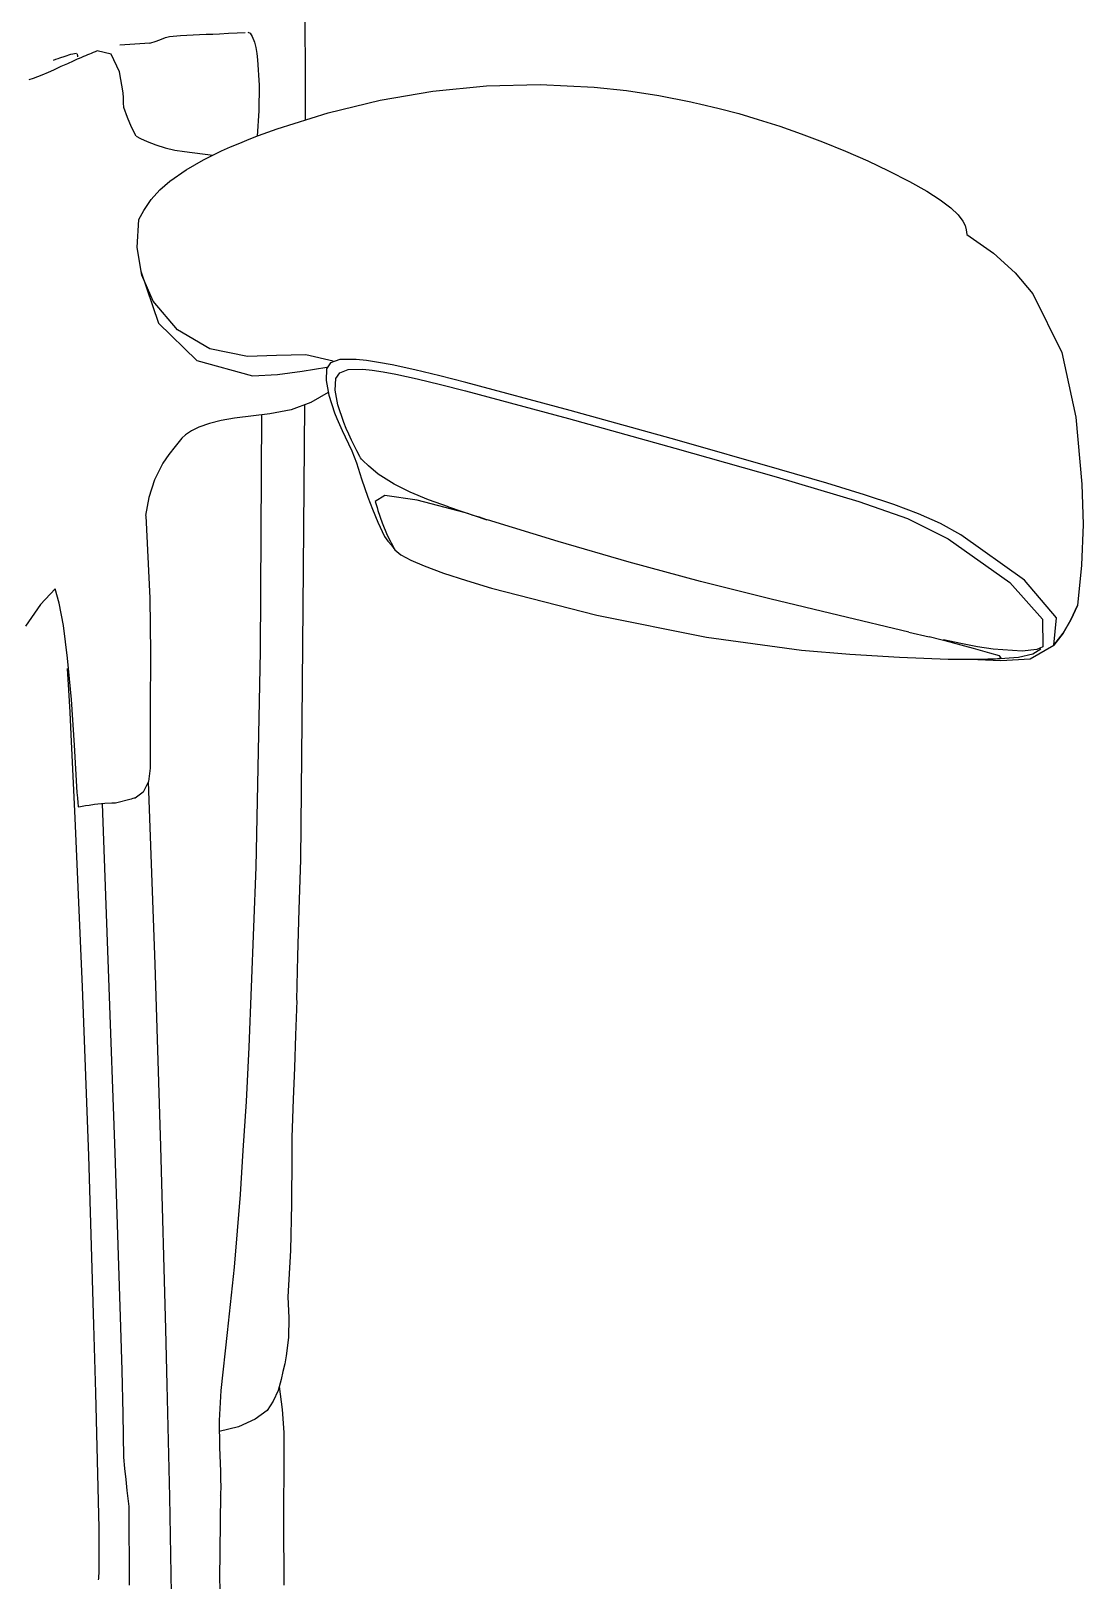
# Model space of a CAD drawing. Header units: millimetres. Extents: x 793 to 3159, y 750 to 2095.
# Drawn here: x 1318.2226 to 1318.4853, y 992.7219 to 993.1088 of the extents above; entities that cross this region are included whole.
import ezdxf

# ---------------------------------------------------------------- set-up
doc = ezdxf.new("R2010")
doc.units = ezdxf.units.MM
doc.linetypes.add('XR-CASETA$0$CONTINUA', pattern=[0])
doc.layers.add('XR-CASETA$0$A-AUTOS', color=8, linetype='Continuous')

# ---------------------------------------------------------------- blocks, each defined once
blk = doc.blocks.new('XR-CASETA$0$A$C75246685')
for p, q in [((-4.96393, 1.17051), (-4.94769, 1.17388)), ((-4.94769, 1.17388), (-4.931, 1.17528)), ((-4.931, 1.17528), (-4.92088, 1.17555)), ((-4.931, 1.17528), (-4.92088, 1.17555)), ((-4.92088, 1.17555), (-4.91079, 1.17515)), ((-4.92088, 1.17555), (-4.91079, 1.17515)), ((-4.91079, 1.17515), (-4.90071, 1.17407)), ((-4.91079, 1.17515), (-4.90071, 1.17407)), ((-4.90071, 1.17407), (-4.89715, 1.17241)), ((-4.89715, 1.17241), (-4.90071, 1.17407)), ((-4.89715, 1.17241), (-4.89384, 1.17041)), ((-4.89384, 1.17041), (-4.89715, 1.17241)), ((-4.9786, 1.16337), (-4.96393, 1.17051)), ((-4.89766, 1.16879), (-4.90713, 1.16082)), ((-4.8908, 1.16807), (-4.89766, 1.16879)), ((-4.89384, 1.17041), (-4.8908, 1.16807)), ((-4.8908, 1.16807), (-4.89384, 1.17041)), ((-4.90651, 1.15723), (-4.89729, 1.16529)), ((-4.89729, 1.16529), (-4.89045, 1.1653)), ((-4.88746, 1.16216), (-4.8908, 1.16807)), ((-4.89045, 1.1653), (-4.88974, 1.16386)), ((-4.88865, 1.16281), (-4.88993, 1.16483)), ((-4.98386, 1.15899), (-4.9786, 1.16337)), ((-4.90713, 1.16082), (-4.91852, 1.145)), ((-4.88974, 1.16386), (-4.88936, 1.16015)), ((-4.88789, 1.15921), (-4.88865, 1.16281)), ((-4.88705, 1.15479), (-4.88746, 1.16216)), ((-4.9888, 1.15356), (-4.98386, 1.15899)), ((-4.91751, 1.14188), (-4.90651, 1.15723)), ((-4.88936, 1.16015), (-4.88987, 1.15294)), ((-4.88751, 1.15347), (-4.88789, 1.15921)), ((-4.99354, 1.14696), (-4.9888, 1.15356)), ((-4.88987, 1.15294), (-4.89051, 1.149)), ((-4.8882, 1.15449), (-4.88895, 1.15208)), ((-4.88775, 1.15495), (-4.8882, 1.15449)), ((-4.88751, 1.15347), (-4.88775, 1.15495)), ((-4.88746, 1.15159), (-4.88751, 1.15347)), ((-4.88746, 1.15159), (-4.88751, 1.15347)), ((-4.88741, 1.1472), (-4.88705, 1.15479)), ((-4.88895, 1.15208), (-4.89012, 1.14802)), ((-4.88742, 1.14951), (-4.88746, 1.15159)), ((-4.88742, 1.14951), (-4.88746, 1.15159)), ((-4.88741, 1.1472), (-4.88742, 1.14951)), ((-4.88741, 1.1472), (-4.88742, 1.14951)), ((-4.99843, 1.14486), (-4.99684, 1.146)), ((-4.99684, 1.146), (-4.99573, 1.14653)), ((-4.99573, 1.14653), (-4.99464, 1.14684)), ((-4.99464, 1.14684), (-4.99354, 1.14696)), ((-4.89012, 1.14802), (-4.89158, 1.1428)), ((-4.89051, 1.149), (-4.89133, 1.14483)), ((-4.88745, 1.14366), (-4.88742, 1.14549)), ((-4.88745, 1.14366), (-4.88742, 1.14549)), ((-4.88745, 1.14366), (-4.88742, 1.14549)), ((-4.88742, 1.14549), (-4.88741, 1.1472)), ((-4.88742, 1.14549), (-4.88741, 1.1472)), ((-4.88742, 1.14549), (-4.88741, 1.1472)), ((-5.00223, 1.14038), (-5.0002, 1.14305)), ((-5.0002, 1.14305), (-4.99843, 1.14486)), ((-4.92263, 1.13177), (-4.91751, 1.14188)), ((-4.91852, 1.145), (-4.92135, 1.13993)), ((-4.89158, 1.1428), (-4.89309, 1.13696)), ((-4.89133, 1.14483), (-4.89228, 1.14054)), ((-4.88804, 1.12951), (-4.88751, 1.1417)), ((-4.88804, 1.12951), (-4.88751, 1.1417)), ((-4.88751, 1.1417), (-4.88745, 1.14366)), ((-4.88751, 1.1417), (-4.88745, 1.14366)), ((-4.88751, 1.1417), (-4.88745, 1.14366)), ((-5.00438, 1.13702), (-5.00223, 1.14038)), ((-4.92135, 1.13993), (-4.92385, 1.13449)), ((-5.00682, 1.13275), (-5.00438, 1.13702)), ((-4.92385, 1.13449), (-4.9262, 1.12838)), ((-4.89431, 1.13192), (-4.89309, 1.13696)), ((-5.00954, 1.1275), (-5.00682, 1.13275)), ((-4.927, 1.11958), (-4.92263, 1.13177)), ((-4.89431, 1.13191), (-4.8985, 1.11457)), ((-4.89431, 1.13191), (-4.8985, 1.11457)), ((-5.01201, 1.12236), (-5.00954, 1.1275)), ((-4.9262, 1.12838), (-4.92868, 1.121)), ((-4.88883, 1.11712), (-4.88804, 1.12951)), ((-4.88883, 1.11712), (-4.88804, 1.12951)), ((-5.01448, 1.11682), (-5.01201, 1.12236)), ((-4.93325, 1.09903), (-4.927, 1.11958)), ((-4.92868, 1.121), (-4.93159, 1.11165)), ((-5.01689, 1.11103), (-5.01448, 1.11682)), ((-4.8985, 1.11457), (-4.90278, 1.09724)), ((-4.8985, 1.11457), (-4.90278, 1.09724)), ((-4.88991, 1.10508), (-4.88883, 1.11712)), ((-4.88991, 1.10508), (-4.88883, 1.11712)), ((-5.0189, 1.10579), (-5.01689, 1.11103)), ((-4.93159, 1.11165), (-4.93512, 1.09983)), ((-5.0208, 1.10045), (-5.0189, 1.10579)), ((-4.89335, 1.08137), (-4.88991, 1.10508)), ((-4.89335, 1.08137), (-4.88991, 1.10508)), ((-5.02257, 1.09501), (-5.0208, 1.10045)), ((-4.93512, 1.09983), (-4.94254, 1.07435)), ((-4.9406, 1.07378), (-4.93325, 1.09903)), ((-5.02402, 1.0902), (-5.02257, 1.09501)), ((-4.90278, 1.09724), (-4.90725, 1.07997)), ((-4.90278, 1.09724), (-4.90725, 1.07997)), ((-5.02535, 1.08533), (-5.02402, 1.0902)), ((-5.02656, 1.08042), (-5.02535, 1.08533)), ((-5.0269, 1.07895), (-5.02673, 1.07969)), ((-5.02673, 1.07969), (-5.02656, 1.08042)), ((-4.90725, 1.07997), (-4.91215, 1.06216)), ((-4.899, 1.05399), (-4.89335, 1.08137)), ((-4.899, 1.05399), (-4.89335, 1.08137)), ((-5.02866, 1.07025), (-5.02707, 1.07821)), ((-5.02707, 1.07821), (-5.0269, 1.07895)), ((-4.94254, 1.07435), (-4.9501, 1.04763)), ((-4.9481, 1.04727), (-4.9406, 1.07378)), ((-5.02993, 1.06221), (-5.02866, 1.07025)), ((-5.03085, 1.0541), (-5.02993, 1.06221)), ((-4.91215, 1.06216), (-4.91741, 1.04445)), ((-5.03158, 1.04069), (-5.03085, 1.0541)), ((-4.90588, 1.02775), (-4.899, 1.05399)), ((-4.90588, 1.02775), (-4.899, 1.05399)), ((-4.9501, 1.04763), (-4.95724, 1.02167)), ((-4.95518, 1.02153), (-4.9481, 1.04727)), ((-5.03134, 1.02725), (-5.03158, 1.04069)), ((-4.91741, 1.04445), (-4.92296, 1.02684)), ((-5.0301, 1.01385), (-5.03134, 1.02725)), ((-4.92404, 1.02352), (-4.92299, 1.02672)), ((-4.92329, 1.02578), (-4.92359, 1.02485)), ((-4.92299, 1.02672), (-4.92329, 1.02578)), ((-4.9078, 1.02152), (-4.90588, 1.02775)), ((-4.9078, 1.02152), (-4.90588, 1.02775)), ((-4.95724, 1.02167), (-4.95896, 1.01519)), ((-4.95682, 1.01535), (-4.95518, 1.02153)), ((-4.92471, 1.02138), (-4.92797, 1.00936)), ((-4.92511, 1.02033), (-4.92404, 1.02352)), ((-4.92444, 1.02222), (-4.92471, 1.02138)), ((-4.92417, 1.02307), (-4.92444, 1.02222)), ((-4.9239, 1.02391), (-4.92417, 1.02307)), ((-4.92359, 1.02485), (-4.9239, 1.02391)), ((-4.90972, 1.01581), (-4.9078, 1.02152)), ((-4.90972, 1.01581), (-4.9078, 1.02152)), ((-4.92622, 1.01717), (-4.92511, 1.02033)), ((-5.02792, 1.00067), (-5.0301, 1.01385)), ((-4.95896, 1.01519), (-4.96052, 1.00897)), ((-4.95829, 1.00947), (-4.95682, 1.01535)), ((-4.92622, 1.01717), (-4.92807, 1.0122)), ((-4.91154, 1.01095), (-4.90972, 1.01581)), ((-4.91154, 1.01095), (-4.90972, 1.01581)), ((-4.92807, 1.0122), (-4.92999, 1.00762)), ((-4.91299, 1.00767), (-4.91154, 1.01095)), ((-4.91299, 1.00767), (-4.91154, 1.01095)), ((-4.91299, 1.00767), (-4.91154, 1.01095)), ((-4.96052, 1.00897), (-4.96179, 1.0033)), ((-4.95949, 1.00417), (-4.95829, 1.00947)), ((-4.92999, 1.00762), (-4.93199, 1.0036)), ((-4.92797, 1.00936), (-4.92921, 1.00127)), ((-4.91435, 1.00516), (-4.91299, 1.00767)), ((-4.91435, 1.00516), (-4.91299, 1.00767)), ((-4.91435, 1.00516), (-4.91299, 1.00767)), ((-4.96179, 1.0033), (-4.96244, 0.99992)), ((-4.96009, 1.00104), (-4.95949, 1.00417)), ((-4.93199, 1.0036), (-4.93454, 0.99966)), ((-4.91924, 1.00176), (-4.91563, 1.00366)), ((-4.91779, 1.00191), (-4.91674, 1.00283)), ((-4.91674, 1.00283), (-4.91563, 1.00366)), ((-4.91563, 1.00366), (-4.91435, 1.00516)), ((-4.91563, 1.00366), (-4.91435, 1.00516)), ((-4.91563, 1.00366), (-4.91435, 1.00516)), ((-5.02484, 0.98768), (-5.02792, 1.00067)), ((-4.96244, 0.99992), (-4.96292, 0.99691)), ((-4.96077, 0.99593), (-4.96052, 0.99829)), ((-4.96052, 0.99829), (-4.96009, 1.00104)), ((-4.93454, 0.99966), (-4.93658, 0.99721)), ((-4.92921, 1.00127), (-4.92769, 0.99885)), ((-4.92881, 0.997), (-4.92576, 0.99816)), ((-4.92881, 0.997), (-4.92576, 0.99816)), ((-4.92769, 0.99885), (-4.92693, 0.99907)), ((-4.92693, 0.99907), (-4.92618, 0.9993)), ((-4.92618, 0.9993), (-4.92543, 0.99953)), ((-4.92576, 0.99816), (-4.92253, 0.99952)), ((-4.92576, 0.99816), (-4.92253, 0.99952)), ((-4.92543, 0.99953), (-4.92238, 1.00052)), ((-4.92253, 0.99952), (-4.91895, 1.00115)), ((-4.92253, 0.99952), (-4.91895, 1.00115)), ((-4.92238, 1.00052), (-4.91924, 1.00176)), ((-4.91895, 1.00115), (-4.91779, 1.00191)), ((-4.96292, 0.99691), (-4.9632, 0.99431)), ((-4.9632, 0.99431), (-4.9632, 0.99026)), ((-4.9607, 0.99231), (-4.96077, 0.99593)), ((-4.94036, 0.99435), (-4.94172, 0.99366)), ((-4.93895, 0.99508), (-4.94036, 0.99435)), ((-4.94036, 0.99311), (-4.93734, 0.99428)), ((-4.93864, 0.99528), (-4.93895, 0.99508)), ((-4.93832, 0.9955), (-4.93864, 0.99528)), ((-4.93797, 0.9958), (-4.93832, 0.9955)), ((-4.93658, 0.99721), (-4.93797, 0.9958)), ((-4.93734, 0.99428), (-4.9334, 0.9955)), ((-4.9334, 0.9955), (-4.92881, 0.997)), ((-4.95989, 0.9902), (-4.9607, 0.99231)), ((-4.94745, 0.99112), (-4.95185, 0.98968)), ((-4.94599, 0.99171), (-4.94745, 0.99112)), ((-4.94701, 0.99004), (-4.94547, 0.99073)), ((-4.94453, 0.99235), (-4.94599, 0.99171)), ((-4.94547, 0.99073), (-4.94386, 0.99148)), ((-4.94304, 0.99303), (-4.94453, 0.99235)), ((-4.94386, 0.99148), (-4.94216, 0.99227)), ((-4.94172, 0.99366), (-4.94304, 0.99303)), ((-4.94216, 0.99227), (-4.94036, 0.99311)), ((-5.02091, 0.97492), (-5.02484, 0.98768)), ((-4.96278, 0.98855), (-4.96443, 0.98176)), ((-4.9632, 0.99026), (-4.96241, 0.98788)), ((-4.96241, 0.98788), (-4.96092, 0.98691)), ((-4.96036, 0.98083), (-4.96127, 0.98701)), ((-4.96092, 0.98691), (-4.95798, 0.98675)), ((-4.95846, 0.9892), (-4.95989, 0.9902)), ((-4.95552, 0.98903), (-4.95846, 0.9892)), ((-4.95798, 0.98675), (-4.9543, 0.98739)), ((-4.95185, 0.98968), (-4.95552, 0.98903)), ((-4.95497, 0.98723), (-4.95249, 0.9829)), ((-4.9543, 0.98739), (-4.94989, 0.98883)), ((-4.94989, 0.98883), (-4.94848, 0.9894)), ((-4.94848, 0.9894), (-4.94701, 0.99004)), ((-4.95249, 0.9829), (-4.95074, 0.97802)), ((-5.02884, 0.98203), (-5.09672, 0.98214)), ((-5.02696, 0.98202), (-5.02884, 0.98203)), ((-5.02508, 0.98201), (-5.02696, 0.98202)), ((-5.0232, 0.982), (-5.02508, 0.98201)), ((-4.96443, 0.98176), (-4.96428, 0.97443)), ((-4.95953, 0.97463), (-4.96036, 0.98083)), ((-4.91105, 0.98087), (-4.95186, 0.98141)), ((-4.87284, 0.98026), (-4.91105, 0.98087)), ((-4.8383, 0.97972), (-4.87284, 0.98026)), ((-4.82594, 0.97927), (-4.8383, 0.97972)), ((-4.81425, 0.97885), (-4.82594, 0.97927)), ((-4.80327, 0.97853), (-4.81425, 0.97885)), ((-5.02008, 0.97256), (-5.02091, 0.97492)), ((-4.95074, 0.97802), (-4.94973, 0.97271)), ((-4.80322, 0.97853), (-4.79455, 0.97818)), ((-4.79455, 0.97818), (-4.78634, 0.97784)), ((-4.78634, 0.97784), (-4.77856, 0.9775)), ((-4.77856, 0.9775), (-4.77375, 0.97729)), ((-4.77375, 0.97729), (-4.76895, 0.97714)), ((-4.76895, 0.97714), (-4.76414, 0.97707)), ((-4.76414, 0.97707), (-4.75239, 0.97694)), ((-4.75239, 0.97694), (-4.74074, 0.97659)), ((-4.74074, 0.97659), (-4.72916, 0.97589)), ((-4.72916, 0.97589), (-4.72396, 0.97606)), ((-4.72916, 0.97589), (-4.72396, 0.97606)), ((-4.72396, 0.97606), (-4.71906, 0.97595)), ((-4.72396, 0.97606), (-4.71906, 0.97595)), ((-4.71906, 0.97595), (-4.71443, 0.97539)), ((-4.71906, 0.97595), (-4.71443, 0.97539)), ((-4.71443, 0.97539), (-4.71247, 0.97499)), ((-4.71247, 0.97499), (-4.71052, 0.97452)), ((-5.01923, 0.97021), (-5.02008, 0.97256)), ((-4.96428, 0.97443), (-4.96407, 0.9672)), ((-4.95928, 0.9684), (-4.95953, 0.97463)), ((-4.94973, 0.97271), (-4.94869, 0.96381)), ((-4.71052, 0.97452), (-4.70857, 0.97407)), ((-4.70857, 0.97407), (-4.70577, 0.97328)), ((-4.70857, 0.97407), (-4.70577, 0.97328)), ((-4.70678, 0.97361), (-4.70107, 0.97428)), ((-4.70577, 0.97328), (-4.70319, 0.97207)), ((-4.70577, 0.97328), (-4.70319, 0.97207)), ((-4.70319, 0.97207), (-4.70082, 0.97052)), ((-4.70319, 0.97207), (-4.70082, 0.97052)), ((-4.70107, 0.97428), (-4.69533, 0.97464)), ((-4.69533, 0.97464), (-4.68958, 0.97468)), ((-4.68958, 0.97468), (-4.67342, 0.97448)), ((-4.68958, 0.97468), (-4.67342, 0.97448)), ((-4.67342, 0.97448), (-4.65722, 0.97443)), ((-4.67342, 0.97448), (-4.65722, 0.97443)), ((-5.04511, 0.96777), (-5.04483, 0.96831)), ((-5.04483, 0.96831), (-5.04398, 0.96885)), ((-5.04398, 0.96885), (-5.04261, 0.96936)), ((-5.04261, 0.96936), (-5.04129, 0.96969)), ((-5.04129, 0.96969), (-5.03979, 0.96996)), ((-5.03979, 0.96996), (-5.03817, 0.97014)), ((-5.03817, 0.97014), (-5.03181, 0.97045)), ((-5.03181, 0.97045), (-5.02546, 0.97038)), ((-5.02546, 0.97038), (-5.01912, 0.96994)), ((-5.01834, 0.96788), (-5.01923, 0.97021)), ((-5.01742, 0.96555), (-5.01834, 0.96788)), ((-4.96407, 0.9672), (-4.96602, 0.95775)), ((-4.96319, 0.95453), (-4.95928, 0.9684)), ((-4.94947, 0.97055), (-4.8904, 0.96989)), ((-4.8904, 0.96989), (-4.83658, 0.96852)), ((-4.83658, 0.96852), (-4.79158, 0.96654)), ((-4.70082, 0.97052), (-4.69867, 0.96751)), ((-4.69867, 0.96751), (-4.69678, 0.96333)), ((-5.04493, 0.96504), (-5.04502, 0.96703)), ((-5.04483, 0.9629), (-5.04493, 0.96504)), ((-5.01646, 0.96324), (-5.01742, 0.96555)), ((-4.94869, 0.96381), (-4.94817, 0.9605)), ((-4.79158, 0.96654), (-4.77802, 0.96572)), ((-4.77802, 0.96572), (-4.76576, 0.96488)), ((-4.76576, 0.96488), (-4.75485, 0.96408)), ((-4.75485, 0.96408), (-4.73669, 0.96249)), ((-4.69678, 0.96333), (-4.69562, 0.95849)), ((-5.04474, 0.96063), (-5.04483, 0.9629)), ((-5.04468, 0.95901), (-5.04474, 0.96063)), ((-5.01546, 0.96095), (-5.01646, 0.96324)), ((-5.0133, 0.95648), (-5.01546, 0.96095)), ((-4.94817, 0.9605), (-4.94743, 0.95756)), ((-4.73669, 0.96249), (-4.72033, 0.96071)), ((-4.72033, 0.96071), (-4.70592, 0.95902)), ((-5.04462, 0.95736), (-5.04468, 0.95901)), ((-5.04456, 0.95567), (-5.04462, 0.95736)), ((-5.04434, 0.95094), (-5.04456, 0.95567)), ((-5.01536, 0.95173), (-5.01444, 0.95878)), ((-5.01083, 0.95212), (-5.0133, 0.95648)), ((-4.96602, 0.95775), (-4.97084, 0.94971)), ((-4.94743, 0.95756), (-4.94648, 0.95496)), ((-4.70592, 0.95902), (-4.69839, 0.95852)), ((-4.69839, 0.95852), (-4.69168, 0.95856)), ((-4.69168, 0.95856), (-4.68577, 0.95878)), ((-4.68577, 0.95878), (-4.68376, 0.95883)), ((-4.68577, 0.95878), (-4.68376, 0.95883)), ((-4.68376, 0.95883), (-4.68185, 0.95883)), ((-4.68376, 0.95883), (-4.68185, 0.95883)), ((-4.68185, 0.95883), (-4.68004, 0.95876)), ((-4.68185, 0.95883), (-4.68004, 0.95876)), ((-4.68004, 0.95876), (-4.67988, 0.95874)), ((-4.68004, 0.95876), (-4.65878, 0.9584)), ((-4.67988, 0.95874), (-4.67971, 0.95873)), ((-4.67971, 0.95873), (-4.67955, 0.95872)), ((-4.65878, 0.9584), (-4.63749, 0.95919)), ((-5.01576, 0.94932), (-5.01536, 0.95173)), ((-5.00799, 0.94806), (-5.01083, 0.95212)), ((-4.97254, 0.94499), (-4.96319, 0.95453)), ((-4.94648, 0.95496), (-4.94557, 0.9531)), ((-4.94648, 0.95496), (-4.94557, 0.9531)), ((-4.94557, 0.9531), (-4.9446, 0.95158)), ((-4.94557, 0.9531), (-4.9446, 0.95158)), ((-5.04411, 0.94821), (-5.04434, 0.95094)), ((-5.04389, 0.94718), (-5.04411, 0.94821)), ((-5.01632, 0.94695), (-5.01576, 0.94932)), ((-5.00581, 0.94557), (-5.00799, 0.94806)), ((-4.97084, 0.94971), (-4.97804, 0.94371)), ((-4.9446, 0.95158), (-4.94375, 0.95064)), ((-4.9446, 0.95158), (-4.94375, 0.95064)), ((-4.94375, 0.95064), (-4.94174, 0.94897)), ((-4.94174, 0.94897), (-4.93969, 0.94736)), ((-5.04343, 0.94616), (-5.04389, 0.94718)), ((-5.04298, 0.94486), (-5.04343, 0.94616)), ((-5.04252, 0.94327), (-5.04298, 0.94486)), ((-5.01791, 0.94245), (-5.01705, 0.94463)), ((-5.01705, 0.94463), (-5.01632, 0.94695)), ((-5.0034, 0.94338), (-5.00581, 0.94557)), ((-4.98553, 0.94068), (-4.97254, 0.94499)), ((-4.93969, 0.94736), (-4.93754, 0.94588)), ((-4.93754, 0.94588), (-4.93343, 0.94377)), ((-4.93754, 0.94588), (-4.93343, 0.94377)), ((-4.81243, 0.94312), (-4.76688, 0.94429)), ((-4.76688, 0.94429), (-4.72133, 0.9453)), ((-4.72133, 0.9453), (-4.70735, 0.94557)), ((-4.70735, 0.94557), (-4.69337, 0.94582)), ((-4.69337, 0.94582), (-4.67942, 0.94604)), ((-4.67942, 0.94604), (-4.6553, 0.94632)), ((-5.04252, 0.94328), (-5.04205, 0.93574)), ((-5.01924, 0.93971), (-5.01869, 0.9408)), ((-5.01869, 0.9408), (-5.01791, 0.94245)), ((-5.00072, 0.9415), (-5.0034, 0.94338)), ((-4.99997, 0.94106), (-5.00072, 0.9415)), ((-4.99921, 0.94064), (-4.99997, 0.94106)), ((-4.99845, 0.94024), (-4.99921, 0.94064)), ((-4.99144, 0.93981), (-4.99845, 0.94024)), ((-4.98454, 0.94095), (-4.99144, 0.93981)), ((-4.97804, 0.94371), (-4.98454, 0.94095)), ((-4.93343, 0.94377), (-4.92903, 0.94234)), ((-4.93343, 0.94377), (-4.92903, 0.94234)), ((-4.92903, 0.94234), (-4.92449, 0.94147)), ((-4.92903, 0.94234), (-4.92449, 0.94147)), ((-4.92447, 0.94158), (-4.9176, 0.94188)), ((-4.9176, 0.94188), (-4.91073, 0.94218)), ((-4.91073, 0.94218), (-4.90386, 0.94248)), ((-4.90386, 0.94248), (-4.89017, 0.94254)), ((-4.89017, 0.94254), (-4.87595, 0.94238)), ((-4.87595, 0.94238), (-4.8614, 0.9423)), ((-4.8614, 0.9423), (-4.85807, 0.9418)), ((-4.85807, 0.9418), (-4.8554, 0.94046)), ((-4.858, 0.94177), (-4.81243, 0.94312)), ((-4.8554, 0.94046), (-4.85399, 0.93846)), ((-5.03013, 0.93649), (-5.03534, 0.93563)), ((-5.02889, 0.93656), (-5.03013, 0.93649)), ((-5.02766, 0.93663), (-5.02889, 0.93656)), ((-5.02642, 0.9367), (-5.02766, 0.93663)), ((-5.02396, 0.93755), (-5.02642, 0.9367)), ((-5.02156, 0.93855), (-5.02396, 0.93755)), ((-5.01924, 0.93971), (-5.02156, 0.93855)), ((-4.85399, 0.93846), (-4.85393, 0.93823)), ((-4.85393, 0.93823), (-4.85385, 0.9379)), ((-4.85385, 0.9379), (-4.85374, 0.93748)), ((-4.85373, 0.93748), (-4.85274, 0.9336)), ((-5.03982, 0.93354), (-5.04066, 0.93008)), ((-5.03534, 0.93563), (-5.03982, 0.93354)), ((-4.85274, 0.9336), (-4.85271, 0.93264)), ((-4.85271, 0.93264), (-4.85267, 0.93088)), ((-4.76543, 0.93296), (-4.80903, 0.93166)), ((-4.72184, 0.93414), (-4.76543, 0.93296)), ((-4.71101, 0.93438), (-4.72184, 0.93414)), ((-4.70018, 0.93455), (-4.71101, 0.93438)), ((-4.68937, 0.93466), (-4.70018, 0.93455)), ((-4.68659, 0.93495), (-4.68937, 0.93466)), ((-4.68382, 0.93523), (-4.68659, 0.93495)), ((-4.68105, 0.93551), (-4.68382, 0.93523)), ((-4.67972, 0.93565), (-4.68105, 0.93551)), ((-4.6784, 0.93579), (-4.67972, 0.93565)), ((-4.67707, 0.93592), (-4.6784, 0.93579)), ((-4.65738, 0.93595), (-4.67707, 0.93592)), ((-5.04066, 0.93008), (-5.04044, 0.92961)), ((-5.04066, 0.93008), (-5.04044, 0.92961)), ((-5.04044, 0.92961), (-5.04023, 0.92912)), ((-5.04044, 0.92961), (-5.04023, 0.92912)), ((-5.04023, 0.92912), (-5.04, 0.92857)), ((-5.04023, 0.92912), (-5.04, 0.92857)), ((-5.04, 0.92857), (-5.03983, 0.92814)), ((-4.85267, 0.93088), (-4.8524, 0.92835)), ((-4.80903, 0.93166), (-4.85262, 0.93028)), ((-5.03982, 0.92352), (-5.04012, 0.92489)), ((-5.03965, 0.92521), (-5.03991, 0.9252)), ((-5.03983, 0.92814), (-5.03964, 0.92767)), ((-5.03939, 0.92522), (-5.03965, 0.92521)), ((-5.03964, 0.92767), (-5.03944, 0.92715)), ((-5.03944, 0.92715), (-5.03924, 0.92667)), ((-5.03914, 0.92524), (-5.03939, 0.92522)), ((-5.03924, 0.92667), (-5.03903, 0.92613)), ((-5.03903, 0.92613), (-5.03879, 0.92555)), ((-5.03879, 0.92555), (-5.03858, 0.92505)), ((-5.03858, 0.92505), (-5.03836, 0.92456)), ((-4.8524, 0.92835), (-4.85233, 0.92789)), ((-4.85233, 0.92789), (-4.85226, 0.92743)), ((-4.85226, 0.92743), (-4.8522, 0.92696)), ((-4.8522, 0.92696), (-4.85207, 0.92611)), ((-4.85207, 0.92611), (-4.85193, 0.92524)), ((-4.85193, 0.92524), (-4.8518, 0.92438)), ((-4.80687, 0.92503), (-4.84908, 0.92348)), ((-4.76466, 0.92635), (-4.80687, 0.92503)), ((-4.72246, 0.92742), (-4.76466, 0.92635)), ((-4.70553, 0.92778), (-4.72246, 0.92742)), ((-4.6886, 0.92811), (-4.70553, 0.92778)), ((-4.67168, 0.92839), (-4.6886, 0.92811)), ((-4.66889, 0.92842), (-4.67168, 0.92839)), ((-4.66618, 0.92843), (-4.66889, 0.92842)), ((-4.66361, 0.92842), (-4.66618, 0.92843)), ((-4.66248, 0.9284), (-4.66361, 0.92842)), ((-4.66143, 0.92837), (-4.66248, 0.9284)), ((-4.66049, 0.92834), (-4.66143, 0.92837)), ((-4.65969, 0.92829), (-4.66049, 0.92834)), ((-4.65909, 0.92824), (-4.65969, 0.92829)), ((-4.65876, 0.92817), (-4.65909, 0.92824)), ((-5.03938, 0.92211), (-5.03982, 0.92352)), ((-5.03892, 0.92075), (-5.03938, 0.92211)), ((-5.03836, 0.92456), (-5.03812, 0.92405)), ((-5.03812, 0.92405), (-5.03748, 0.92267)), ((-5.03748, 0.92267), (-5.03675, 0.92101)), ((-5.03675, 0.92101), (-5.03589, 0.91913)), ((-4.89717, 0.92082), (-4.9028, 0.91982)), ((-4.88905, 0.9218), (-4.89717, 0.92082)), ((-4.87869, 0.9227), (-4.88905, 0.9218)), ((-4.88099, 0.92208), (-4.8864, 0.92175)), ((-4.8755, 0.92237), (-4.88099, 0.92208)), ((-4.86729, 0.92344), (-4.87869, 0.9227)), ((-4.86998, 0.92263), (-4.8755, 0.92237)), ((-4.86302, 0.92292), (-4.86998, 0.92263)), ((-4.85543, 0.92405), (-4.86729, 0.92344)), ((-4.85605, 0.9232), (-4.86302, 0.92292)), ((-4.84908, 0.92348), (-4.85605, 0.9232)), ((-4.8541, 0.92413), (-4.85543, 0.92405)), ((-4.85291, 0.92422), (-4.8541, 0.92413)), ((-4.85206, 0.92433), (-4.85291, 0.92422)), ((-4.85202, 0.92434), (-4.85206, 0.92433)), ((-4.85199, 0.92434), (-4.85202, 0.92434)), ((-4.85196, 0.92435), (-4.85199, 0.92434)), ((-4.85192, 0.92436), (-4.85196, 0.92435)), ((-4.85189, 0.92436), (-4.85192, 0.92436)), ((-4.85186, 0.92437), (-4.85189, 0.92436)), ((-4.85183, 0.92437), (-4.85186, 0.92437)), ((-4.8518, 0.92438), (-4.85183, 0.92437)), ((-5.03877, 0.92031), (-5.03892, 0.92075)), ((-5.03859, 0.91979), (-5.03877, 0.92031)), ((-5.03838, 0.91917), (-5.03859, 0.91979)), ((-5.03589, 0.91913), (-5.03531, 0.91782)), ((-5.03589, 0.91913), (-5.03531, 0.91782)), ((-5.03531, 0.91782), (-5.03464, 0.91623)), ((-5.03531, 0.91782), (-5.03464, 0.91623)), ((-4.9028, 0.91982), (-4.90635, 0.91882)), ((-4.90635, 0.91882), (-4.90248, 0.91513)), ((-5.03464, 0.91623), (-5.03384, 0.91406)), ((-5.03464, 0.91623), (-5.03384, 0.91406)), ((-5.03384, 0.91406), (-5.0335, 0.91299)), ((-4.90248, 0.91513), (-4.89708, 0.91134))]:
    blk.add_line(p, q)

msp = doc.modelspace()

# ---------------------------------------------------------------- block references
at = {"layer": 'XR-CASETA$0$A-AUTOS', "color": 8, "linetype": 'XR-CASETA$0$CONTINUA', "ltscale": 0.5, "rotation": 270.3359986411695}
msp.add_blockref('XR-CASETA$0$A$C75246685', (1317.33863, 988.05783, 289.14394), dxfattribs=at)

doc.saveas('drawing.dxf')
